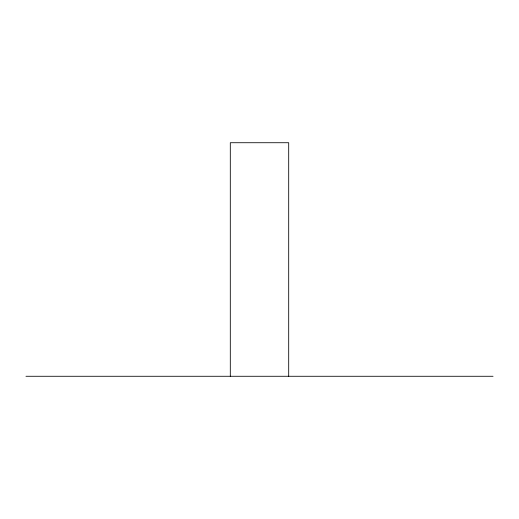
<?xml version="1.0" encoding="UTF-8"?>
<svg xmlns="http://www.w3.org/2000/svg" width="519" height="519" viewBox="0 0 519 519"><rect width="100%" height="100%" fill="white"/><g stroke="black" fill="none" stroke-linecap="round" stroke-linejoin="round"><path stroke-width="0.78" d="M25.95 376.275L493.05 376.275M288.694 376.275L288.694 142.725L230.306 142.725L230.306 376.275"/></g></svg>
